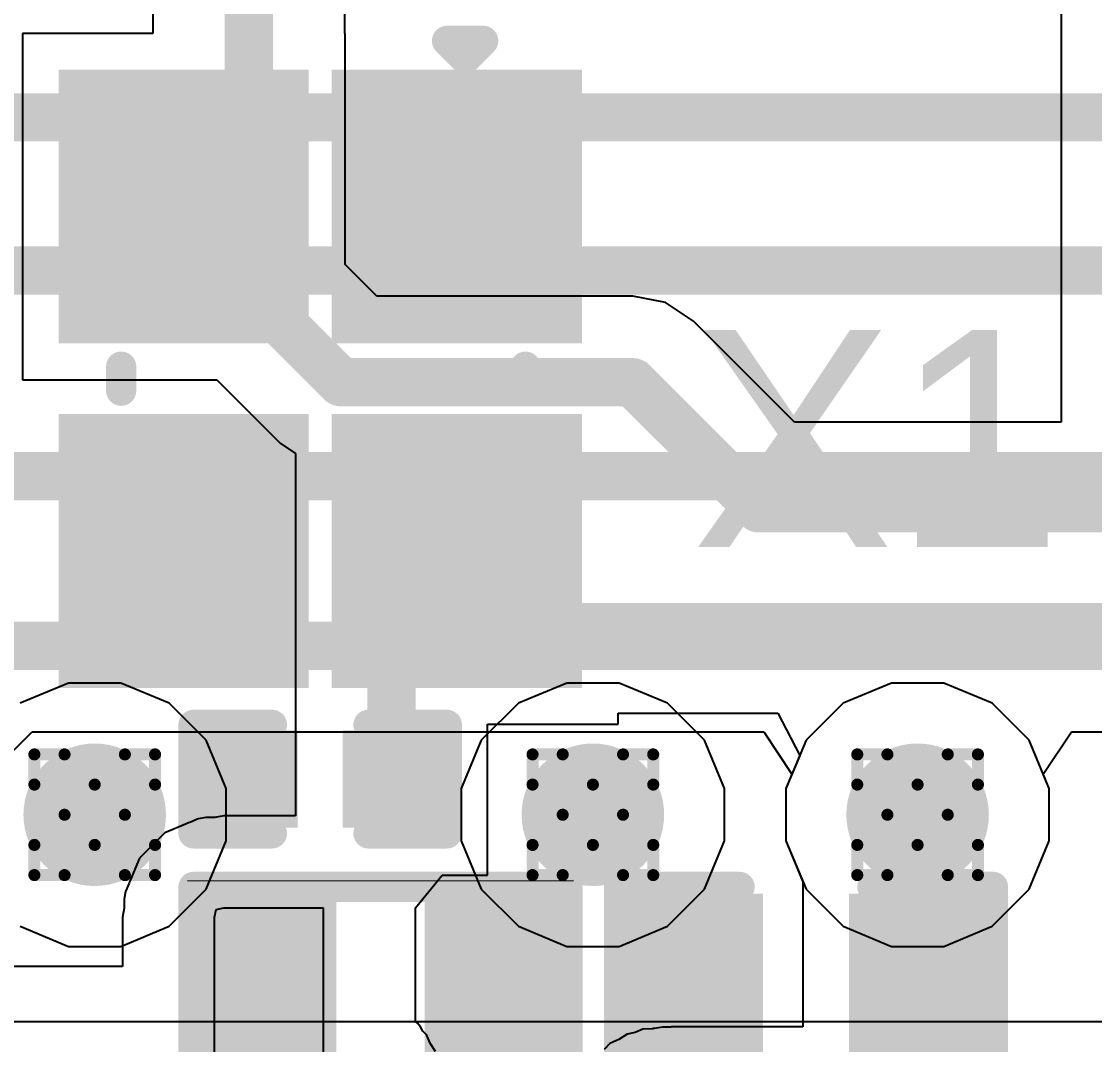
# Model space of a CAD drawing. Header units: inches. Extents: x -11 to 5379, y 0 to 5429.
# Drawn here: x 132.206 to 136.724, y 51.296 to 55.604 of the extents above; entities that cross this region are included whole.
import ezdxf

# ---------------------------------------------------------------- set-up
doc = ezdxf.new("R2010")
doc.units = ezdxf.units.IN
for name, color, linetype in [('Bottom Layer', 5, 'Continuous'), ('Drill Drawing', 1, 'Continuous'), ('GND', 16, 'Continuous'), ('PWR', 76, 'Continuous'), ('Top Layer', 1, 'Continuous'), ('Top Overlay', 2, 'Continuous'), ('Top Paste', 8, 'Continuous'), ('Top Solder', 216, 'Continuous'), ('Via Holes', 16, 'Continuous')]:
    doc.layers.add(name, color=color, linetype=linetype)
doc.styles.add('Arial', font='', dxfattribs={"height": 0.2})
doc.styles.get('Arial').set_extended_font_data('Arial')

# ---------------------------------------------------------------- blocks, each defined once
blk = doc.blocks.new('Q22FA12800090_145')
at = {"layer": 'Top Layer'}
for points in [[(-0.475, 0.425), (0.475, 0.425), (0.475, -0.425), (-0.475, -0.425)], [(0.975, 0.425), (1.925, 0.425), (1.925, -0.425), (0.975, -0.425)], [(-0.475, -0.725), (0.475, -0.725), (0.475, -1.575), (-0.475, -1.575)], [(0.975, -0.725), (1.925, -0.725), (1.925, -1.575), (0.975, -1.575)]]:
    blk.add_hatch(color=1, dxfattribs=at).paths.add_polyline_path(points)
at = {"layer": 'Top Paste'}
for points in [[(-0.475, 0.425), (0.475, 0.425), (0.475, -0.425), (-0.475, -0.425)], [(0.975, 0.425), (1.925, 0.425), (1.925, -0.425), (0.975, -0.425)], [(-0.475, -0.725), (0.475, -0.725), (0.475, -1.575), (-0.475, -1.575)], [(0.975, -0.725), (1.925, -0.725), (1.925, -1.575), (0.975, -1.575)]]:
    blk.add_hatch(color=8, dxfattribs=at).paths.add_polyline_path(points)
at = {"layer": 'Top Solder'}
for points in [[(-0.5766, 0.5266), (0.5766, 0.5266), (0.5766, -0.5266), (-0.5766, -0.5266)], [(0.8734, 0.5266), (2.0266, 0.5266), (2.0266, -0.5266), (0.8734, -0.5266)], [(-0.5766, -0.6234), (0.5766, -0.6234), (0.5766, -1.6766), (-0.5766, -1.6766)], [(0.8734, -0.6234), (2.0266, -0.6234), (2.0266, -1.6766), (0.8734, -1.6766)]]:
    blk.add_hatch(color=216, dxfattribs=at).paths.add_polyline_path(points)
at = {"layer": 'Top Overlay'}
for points in [[(0.7758, 0.2886, 0.127, 0.127, 0), (0.6742, 0.2886, 0.127, 0.127, 0)], [(-0.6212, 0.0346, 0.127, 0.127, 0), (-0.6974, 0.1108, 0.127, 0.127, 0)], [(-0.6974, -0.0416, 0.127, 0.127, 0), (-0.6974, 0.1108, 0.127, 0.127, 0)], [(-0.6974, -0.0416, 0.127, 0.127, 0), (-0.6212, 0.0346, 0.127, 0.127, 0)], [(0.7758, -1.4132, 0.127, 0.127, 0), (0.6742, -1.4132, 0.127, 0.127, 0)]]:
    blk.add_lwpolyline(points, format="xyseb", dxfattribs=at)
for points in [[(0.6424, 0.2886, 0.0635, 0.0635, 1), (0.7059, 0.2886, 0.0635, 0.0635, 1)], [(0.744, 0.2886, 0.0635, 0.0635, 1), (0.8075, 0.2886, 0.0635, 0.0635, 1)], [(-0.7292, 0.1108, 0.0635, 0.0635, 1), (-0.6657, 0.1108, 0.0635, 0.0635, 1)], [(-0.7292, 0.1108, 0.0635, 0.0635, 1), (-0.6657, 0.1108, 0.0635, 0.0635, 1)], [(-0.653, 0.0346, 0.0635, 0.0635, 1), (-0.5895, 0.0346, 0.0635, 0.0635, 1)], [(-0.653, 0.0346, 0.0635, 0.0635, 1), (-0.5895, 0.0346, 0.0635, 0.0635, 1)], [(-0.7292, -0.0416, 0.0635, 0.0635, 1), (-0.6657, -0.0416, 0.0635, 0.0635, 1)], [(-0.7292, -0.0416, 0.0635, 0.0635, 1), (-0.6657, -0.0416, 0.0635, 0.0635, 1)], [(0.6424, -1.4132, 0.0635, 0.0635, 1), (0.7059, -1.4132, 0.0635, 0.0635, 1)], [(0.744, -1.4132, 0.0635, 0.0635, 1), (0.8075, -1.4132, 0.0635, 0.0635, 1)]]:
    blk.add_lwpolyline(points, format="xyseb", close=True, dxfattribs=at)
blk = doc.blocks.new('R___0402_459')
at = {"layer": 'Top Layer'}
for points in [[(-0.6985, -0.3175), (-0.6985, 0.3175), (-0.2413, 0.3175), (-0.2413, -0.3175)], [(0.2413, -0.3175), (0.2413, 0.3175), (0.6985, 0.3175), (0.6985, -0.3175)]]:
    blk.add_hatch(color=1, dxfattribs=at).paths.add_polyline_path(points)
at = {"layer": 'Top Paste'}
for points in [[(-0.6985, -0.3175), (-0.6985, 0.3175), (-0.2413, 0.3175), (-0.2413, -0.3175)], [(0.2413, -0.3175), (0.2413, 0.3175), (0.6985, 0.3175), (0.6985, -0.3175)]]:
    blk.add_hatch(color=8, dxfattribs=at).paths.add_polyline_path(points)
at = {"layer": 'Top Solder'}
for points in [[(-0.7535, -0.3725), (-0.7535, 0.3725), (-0.1863, 0.3725), (-0.1863, -0.3725)], [(0.1863, -0.3725), (0.1863, 0.3725), (0.7535, 0.3725), (0.7535, -0.3725)]]:
    blk.add_hatch(color=216, dxfattribs=at).paths.add_polyline_path(points)
at = {"layer": 'Top Overlay'}
for points in [[(0.7874, 0.4064, 0.127, 0.127, 0), (-0.7874, 0.4064, 0.127, 0.127, 0)], [(-0.7874, 0.4064, 0.127, 0.127, 0), (-0.7874, -0.4064, 0.127, 0.127, 0)], [(0.7874, 0.4064, 0.127, 0.127, 0), (0.7874, -0.4064, 0.127, 0.127, 0)], [(0.7874, -0.4064, 0.127, 0.127, 0), (-0.7874, -0.4064, 0.127, 0.127, 0)], [(0.8128, -0.4318, 0.00323, 0.00323, 0), (-0.8128, -0.4318, 0.00323, 0.00323, 0)]]:
    blk.add_lwpolyline(points, format="xyseb", dxfattribs=at)
for points in [[(-0.8191, 0.4064, 0.0635, 0.0635, 1), (-0.7556, 0.4064, 0.0635, 0.0635, 1)], [(-0.8191, 0.4064, 0.0635, 0.0635, 1), (-0.7556, 0.4064, 0.0635, 0.0635, 1)], [(0.7556, 0.4064, 0.0635, 0.0635, 1), (0.8191, 0.4064, 0.0635, 0.0635, 1)], [(0.7556, 0.4064, 0.0635, 0.0635, 1), (0.8191, 0.4064, 0.0635, 0.0635, 1)], [(-0.8191, -0.4064, 0.0635, 0.0635, 1), (-0.7556, -0.4064, 0.0635, 0.0635, 1)], [(-0.8191, -0.4064, 0.0635, 0.0635, 1), (-0.7556, -0.4064, 0.0635, 0.0635, 1)], [(0.7556, -0.4064, 0.0635, 0.0635, 1), (0.8191, -0.4064, 0.0635, 0.0635, 1)], [(0.7556, -0.4064, 0.0635, 0.0635, 1), (0.8191, -0.4064, 0.0635, 0.0635, 1)], [(-0.8136, -0.4318, 0.00161, 0.00161, 1), (-0.812, -0.4318, 0.00161, 0.00161, 1)], [(0.812, -0.4318, 0.00161, 0.00161, 1), (0.8136, -0.4318, 0.00161, 0.00161, 1)]]:
    blk.add_lwpolyline(points, format="xyseb", close=True, dxfattribs=at)
blk = doc.blocks.new('C___0201_676')
at = {"layer": 'Top Layer'}
for points in [[(-0.45, 0.15), (-0.15, 0.15), (-0.15, -0.15), (-0.45, -0.15)], [(0.15, 0.15), (0.45, 0.15), (0.45, -0.15), (0.15, -0.15)]]:
    blk.add_hatch(color=1, dxfattribs=at).paths.add_polyline_path(points)
at = {"layer": 'Top Paste'}
for points in [[(-0.45, 0.15), (-0.15, 0.15), (-0.15, -0.15), (-0.45, -0.15)], [(0.15, 0.15), (0.45, 0.15), (0.45, -0.15), (0.15, -0.15)]]:
    blk.add_hatch(color=8, dxfattribs=at).paths.add_polyline_path(points)
at = {"layer": 'Top Solder'}
for points in [[(-0.505, 0.205), (-0.095, 0.205), (-0.095, -0.205), (-0.505, -0.205)], [(0.095, 0.205), (0.505, 0.205), (0.505, -0.205), (0.095, -0.205)]]:
    blk.add_hatch(color=216, dxfattribs=at).paths.add_polyline_path(points)
at = {"layer": 'Top Overlay'}
for points in [[(-0.5334, 0.2286, 0.127, 0.127, 0), (-0.2032, 0.2286, 0.127, 0.127, 0)], [(-0.5334, -0.2286, 0.127, 0.127, 0), (-0.5334, 0.2286, 0.127, 0.127, 0)], [(0.2032, 0.2286, 0.127, 0.127, 0), (0.5334, 0.2286, 0.127, 0.127, 0)], [(0.5334, -0.2286, 0.127, 0.127, 0), (0.5334, 0.2286, 0.127, 0.127, 0)], [(-0.5334, -0.2286, 0.127, 0.127, 0), (-0.2032, -0.2286, 0.127, 0.127, 0)], [(0.2032, -0.2286, 0.127, 0.127, 0), (0.5334, -0.2286, 0.127, 0.127, 0)]]:
    blk.add_lwpolyline(points, format="xyseb", dxfattribs=at)
for points in [[(-0.5651, 0.2286, 0.0635, 0.0635, 1), (-0.5016, 0.2286, 0.0635, 0.0635, 1)], [(-0.5651, 0.2286, 0.0635, 0.0635, 1), (-0.5016, 0.2286, 0.0635, 0.0635, 1)], [(-0.2349, 0.2286, 0.0635, 0.0635, 1), (-0.1714, 0.2286, 0.0635, 0.0635, 1)], [(0.1714, 0.2286, 0.0635, 0.0635, 1), (0.2349, 0.2286, 0.0635, 0.0635, 1)], [(0.5016, 0.2286, 0.0635, 0.0635, 1), (0.5651, 0.2286, 0.0635, 0.0635, 1)], [(0.5016, 0.2286, 0.0635, 0.0635, 1), (0.5651, 0.2286, 0.0635, 0.0635, 1)], [(-0.5651, -0.2286, 0.0635, 0.0635, 1), (-0.5016, -0.2286, 0.0635, 0.0635, 1)], [(-0.5651, -0.2286, 0.0635, 0.0635, 1), (-0.5016, -0.2286, 0.0635, 0.0635, 1)], [(-0.2349, -0.2286, 0.0635, 0.0635, 1), (-0.1714, -0.2286, 0.0635, 0.0635, 1)], [(0.1714, -0.2286, 0.0635, 0.0635, 1), (0.2349, -0.2286, 0.0635, 0.0635, 1)], [(0.5016, -0.2286, 0.0635, 0.0635, 1), (0.5651, -0.2286, 0.0635, 0.0635, 1)], [(0.5016, -0.2286, 0.0635, 0.0635, 1), (0.5651, -0.2286, 0.0635, 0.0635, 1)]]:
    blk.add_lwpolyline(points, format="xyseb", close=True, dxfattribs=at)
blk = doc.blocks.new('C___0402_692')
at = {"layer": 'Top Layer'}
for points in [[(-0.6985, -0.3175), (-0.6985, 0.3175), (-0.2413, 0.3175), (-0.2413, -0.3175)], [(0.2413, -0.3175), (0.2413, 0.3175), (0.6985, 0.3175), (0.6985, -0.3175)]]:
    blk.add_hatch(color=1, dxfattribs=at).paths.add_polyline_path(points)
at = {"layer": 'Top Paste'}
for points in [[(-0.6985, -0.3175), (-0.6985, 0.3175), (-0.2413, 0.3175), (-0.2413, -0.3175)], [(0.2413, -0.3175), (0.2413, 0.3175), (0.6985, 0.3175), (0.6985, -0.3175)]]:
    blk.add_hatch(color=8, dxfattribs=at).paths.add_polyline_path(points)
at = {"layer": 'Top Solder'}
for points in [[(-0.7585, -0.3775), (-0.7585, 0.3775), (-0.1813, 0.3775), (-0.1813, -0.3775)], [(0.1813, -0.3775), (0.1813, 0.3775), (0.7585, 0.3775), (0.7585, -0.3775)]]:
    blk.add_hatch(color=216, dxfattribs=at).paths.add_polyline_path(points)
at = {"layer": 'Top Overlay'}
for points in [[(-0.7874, -0.4064, 0.127, 0.127, 0), (-0.7874, 0.4064, 0.127, 0.127, 0)], [(-0.7874, 0.4064, 0.127, 0.127, 0), (-0.2794, 0.4064, 0.127, 0.127, 0)], [(0.2794, 0.4064, 0.127, 0.127, 0), (0.7874, 0.4064, 0.127, 0.127, 0)], [(0.7874, -0.4064, 0.127, 0.127, 0), (0.7874, 0.4064, 0.127, 0.127, 0)], [(-0.7874, -0.4064, 0.127, 0.127, 0), (-0.2794, -0.4064, 0.127, 0.127, 0)], [(0.2794, -0.4064, 0.127, 0.127, 0), (0.7874, -0.4064, 0.127, 0.127, 0)]]:
    blk.add_lwpolyline(points, format="xyseb", dxfattribs=at)
for points in [[(-0.8191, 0.4064, 0.0635, 0.0635, 1), (-0.7556, 0.4064, 0.0635, 0.0635, 1)], [(-0.8191, 0.4064, 0.0635, 0.0635, 1), (-0.7556, 0.4064, 0.0635, 0.0635, 1)], [(-0.3111, 0.4064, 0.0635, 0.0635, 1), (-0.2477, 0.4064, 0.0635, 0.0635, 1)], [(0.2477, 0.4064, 0.0635, 0.0635, 1), (0.3111, 0.4064, 0.0635, 0.0635, 1)], [(0.7556, 0.4064, 0.0635, 0.0635, 1), (0.8191, 0.4064, 0.0635, 0.0635, 1)], [(0.7556, 0.4064, 0.0635, 0.0635, 1), (0.8191, 0.4064, 0.0635, 0.0635, 1)], [(-0.8191, -0.4064, 0.0635, 0.0635, 1), (-0.7556, -0.4064, 0.0635, 0.0635, 1)], [(-0.8191, -0.4064, 0.0635, 0.0635, 1), (-0.7556, -0.4064, 0.0635, 0.0635, 1)], [(-0.3111, -0.4064, 0.0635, 0.0635, 1), (-0.2477, -0.4064, 0.0635, 0.0635, 1)], [(0.2477, -0.4064, 0.0635, 0.0635, 1), (0.3111, -0.4064, 0.0635, 0.0635, 1)], [(0.7556, -0.4064, 0.0635, 0.0635, 1), (0.8191, -0.4064, 0.0635, 0.0635, 1)], [(0.7556, -0.4064, 0.0635, 0.0635, 1), (0.8191, -0.4064, 0.0635, 0.0635, 1)]]:
    blk.add_lwpolyline(points, format="xyseb", close=True, dxfattribs=at)

msp = doc.modelspace()

# ---------------------------------------------------------------- hatches: boundary and pattern name
at = {"layer": 'Bottom Layer'}
h = msp.add_hatch(color=5, dxfattribs=at)
edge = h.paths.add_edge_path()
edge.add_arc((132.5148, 52.2638), 0.3, 0, 360)
h = msp.add_hatch(color=5, dxfattribs=at)
edge = h.paths.add_edge_path()
edge.add_arc((134.6119, 52.2638), 0.3, 0, 360)
h = msp.add_hatch(color=5, dxfattribs=at)
edge = h.paths.add_edge_path()
edge.add_arc((135.9788, 52.2638), 0.3, 0, 360)
at = {"layer": 'GND'}
h = msp.add_hatch(color=16, dxfattribs=at)
edge = h.paths.add_edge_path()
edge.add_arc((132.5148, 52.2638), 0.3, 0, 360)
h = msp.add_hatch(color=16, dxfattribs=at)
edge = h.paths.add_edge_path()
edge.add_arc((134.6119, 52.2638), 0.3, 0, 360)
h = msp.add_hatch(color=16, dxfattribs=at)
edge = h.paths.add_edge_path()
edge.add_arc((135.9788, 52.2638), 0.3, 0, 360)
at = {"layer": 'PWR'}
h = msp.add_hatch(color=76, dxfattribs=at)
edge = h.paths.add_edge_path()
edge.add_arc((132.5148, 52.2638), 0.3, 0, 360)
h = msp.add_hatch(color=76, dxfattribs=at)
edge = h.paths.add_edge_path()
edge.add_arc((134.6119, 52.2638), 0.3, 0, 360)
h = msp.add_hatch(color=76, dxfattribs=at)
edge = h.paths.add_edge_path()
edge.add_arc((135.9788, 52.2638), 0.3, 0, 360)
at = {"layer": 'Top Layer'}
h = msp.add_hatch(color=1, dxfattribs=at)
edge = h.paths.add_edge_path()
edge.add_arc((132.5148, 52.2638), 0.3, 0, 360)
h = msp.add_hatch(color=1, dxfattribs=at)
edge = h.paths.add_edge_path()
edge.add_arc((134.6119, 52.2638), 0.3, 0, 360)
h = msp.add_hatch(color=1, dxfattribs=at)
edge = h.paths.add_edge_path()
edge.add_arc((135.9788, 52.2638), 0.3, 0, 360)
at = {"layer": 'Via Holes'}
h = msp.add_hatch(color=7, dxfattribs=at)
edge = h.paths.add_edge_path()
edge.add_arc((132.5148, 52.2638), 0.15, 0, 360)
h = msp.add_hatch(color=7, dxfattribs=at)
edge = h.paths.add_edge_path()
edge.add_arc((134.6119, 52.2638), 0.15, 0, 360)
h = msp.add_hatch(color=7, dxfattribs=at)
edge = h.paths.add_edge_path()
edge.add_arc((135.9788, 52.2638), 0.15, 0, 360)

# ---------------------------------------------------------------- linework, layer by layer
at = {"layer": 'Bottom Layer'}
for p, q in [((131.7334, 52.0951), (132.251, 52.6126)), ((132.251, 52.6126), (135.3312, 52.6126)), ((135.3312, 52.6126), (135.45, 52.4348)), ((136.5076, 52.4348), (136.6264, 52.6126)), ((136.6264, 52.6126), (138.8789, 52.6126)), ((135.45, 52.4348), (135.4248, 52.374)), ((136.5328, 52.374), (136.5076, 52.4348)), ((135.4248, 52.374), (135.4248, 52.1536)), ((136.5328, 52.1536), (136.5328, 52.374)), ((135.4248, 52.1536), (135.5092, 51.95)), ((136.4485, 51.95), (136.5328, 52.1536)), ((135.5092, 51.95), (135.665, 51.7942)), ((136.2926, 51.7942), (136.4485, 51.95)), ((135.665, 51.7942), (135.8686, 51.7098)), ((136.089, 51.7098), (136.2926, 51.7942)), ((135.8686, 51.7098), (136.089, 51.7098))]:
    msp.add_line(p, q, dxfattribs=at)
for points in [[(131.1794, 55.1998, 0.2032, 0.2032, 0), (140.1381, 55.1998, 0.2032, 0.2032, 0)], [(131.6499, 54.5553, 0.2032, 0.2032, 0), (140.5564, 54.5553, 0.2032, 0.2032, 0)], [(131.6748, 53.6892, 0.2032, 0.2032, 0), (140.9921, 53.6892, 0.2032, 0.2032, 0)], [(132.1008, 52.9752, 0.2032, 0.2032, 0), (140.2735, 52.9752, 0.2032, 0.2032, 0)]]:
    msp.add_lwpolyline(points, format="xyseb", dxfattribs=at)
at = {"layer": 'Drill Drawing'}
for points in [[(132.2608, 52.3908, 0.0508, 0.0508, 0), (132.2608, 52.5178, 0.0508, 0.0508, 0)], [(132.2608, 52.5178, 0.0508, 0.0508, 0), (132.3878, 52.5178, 0.0508, 0.0508, 0)], [(132.3878, 52.5178, 0.0508, 0.0508, 0), (132.5148, 52.3908, 0.0508, 0.0508, 0)], [(132.5148, 52.3908, 0.0508, 0.0508, 0), (132.6418, 52.5178, 0.0508, 0.0508, 0)], [(132.6418, 52.5178, 0.0508, 0.0508, 0), (132.7688, 52.5178, 0.0508, 0.0508, 0)], [(132.7688, 52.3908, 0.0508, 0.0508, 0), (132.7688, 52.5178, 0.0508, 0.0508, 0)], [(134.3579, 52.3908, 0.0508, 0.0508, 0), (134.3579, 52.5178, 0.0508, 0.0508, 0)], [(134.3579, 52.5178, 0.0508, 0.0508, 0), (134.4849, 52.5178, 0.0508, 0.0508, 0)], [(134.4849, 52.5178, 0.0508, 0.0508, 0), (134.6119, 52.3908, 0.0508, 0.0508, 0)], [(134.6119, 52.3908, 0.0508, 0.0508, 0), (134.7389, 52.5178, 0.0508, 0.0508, 0)], [(134.7389, 52.5178, 0.0508, 0.0508, 0), (134.8659, 52.5178, 0.0508, 0.0508, 0)], [(134.8659, 52.3908, 0.0508, 0.0508, 0), (134.8659, 52.5178, 0.0508, 0.0508, 0)], [(135.7248, 52.3908, 0.0508, 0.0508, 0), (135.7248, 52.5178, 0.0508, 0.0508, 0)], [(135.7248, 52.5178, 0.0508, 0.0508, 0), (135.8518, 52.5178, 0.0508, 0.0508, 0)], [(135.8518, 52.5178, 0.0508, 0.0508, 0), (135.9788, 52.3908, 0.0508, 0.0508, 0)], [(135.9788, 52.3908, 0.0508, 0.0508, 0), (136.1058, 52.5178, 0.0508, 0.0508, 0)], [(136.1058, 52.5178, 0.0508, 0.0508, 0), (136.2328, 52.5178, 0.0508, 0.0508, 0)], [(136.2328, 52.3908, 0.0508, 0.0508, 0), (136.2328, 52.5178, 0.0508, 0.0508, 0)], [(132.2608, 52.3908, 0.0508, 0.0508, 0), (132.3878, 52.2638, 0.0508, 0.0508, 0)], [(132.6418, 52.2638, 0.0508, 0.0508, 0), (132.7688, 52.3908, 0.0508, 0.0508, 0)], [(134.3579, 52.3908, 0.0508, 0.0508, 0), (134.4849, 52.2638, 0.0508, 0.0508, 0)], [(134.7389, 52.2638, 0.0508, 0.0508, 0), (134.8659, 52.3908, 0.0508, 0.0508, 0)], [(135.7248, 52.3908, 0.0508, 0.0508, 0), (135.8518, 52.2638, 0.0508, 0.0508, 0)], [(136.1058, 52.2638, 0.0508, 0.0508, 0), (136.2328, 52.3908, 0.0508, 0.0508, 0)], [(132.2608, 52.1368, 0.0508, 0.0508, 0), (132.3878, 52.2638, 0.0508, 0.0508, 0)], [(132.6418, 52.2638, 0.0508, 0.0508, 0), (132.7688, 52.1368, 0.0508, 0.0508, 0)], [(134.3579, 52.1368, 0.0508, 0.0508, 0), (134.4849, 52.2638, 0.0508, 0.0508, 0)], [(134.7389, 52.2638, 0.0508, 0.0508, 0), (134.8659, 52.1368, 0.0508, 0.0508, 0)], [(135.7248, 52.1368, 0.0508, 0.0508, 0), (135.8518, 52.2638, 0.0508, 0.0508, 0)], [(136.1058, 52.2638, 0.0508, 0.0508, 0), (136.2328, 52.1368, 0.0508, 0.0508, 0)], [(132.2608, 52.0098, 0.0508, 0.0508, 0), (132.2608, 52.1368, 0.0508, 0.0508, 0)], [(132.3878, 52.0098, 0.0508, 0.0508, 0), (132.5148, 52.1368, 0.0508, 0.0508, 0)], [(132.5148, 52.1368, 0.0508, 0.0508, 0), (132.6418, 52.0098, 0.0508, 0.0508, 0)], [(132.7688, 52.0098, 0.0508, 0.0508, 0), (132.7688, 52.1368, 0.0508, 0.0508, 0)], [(134.3579, 52.0098, 0.0508, 0.0508, 0), (134.3579, 52.1368, 0.0508, 0.0508, 0)], [(134.4849, 52.0098, 0.0508, 0.0508, 0), (134.6119, 52.1368, 0.0508, 0.0508, 0)], [(134.6119, 52.1368, 0.0508, 0.0508, 0), (134.7389, 52.0098, 0.0508, 0.0508, 0)], [(134.8659, 52.0098, 0.0508, 0.0508, 0), (134.8659, 52.1368, 0.0508, 0.0508, 0)], [(135.7248, 52.0098, 0.0508, 0.0508, 0), (135.7248, 52.1368, 0.0508, 0.0508, 0)], [(135.8518, 52.0098, 0.0508, 0.0508, 0), (135.9788, 52.1368, 0.0508, 0.0508, 0)], [(135.9788, 52.1368, 0.0508, 0.0508, 0), (136.1058, 52.0098, 0.0508, 0.0508, 0)], [(136.2328, 52.0098, 0.0508, 0.0508, 0), (136.2328, 52.1368, 0.0508, 0.0508, 0)], [(132.2608, 52.0098, 0.0508, 0.0508, 0), (132.3878, 52.0098, 0.0508, 0.0508, 0)], [(132.6418, 52.0098, 0.0508, 0.0508, 0), (132.7688, 52.0098, 0.0508, 0.0508, 0)], [(134.3579, 52.0098, 0.0508, 0.0508, 0), (134.4849, 52.0098, 0.0508, 0.0508, 0)], [(134.7389, 52.0098, 0.0508, 0.0508, 0), (134.8659, 52.0098, 0.0508, 0.0508, 0)], [(135.7248, 52.0098, 0.0508, 0.0508, 0), (135.8518, 52.0098, 0.0508, 0.0508, 0)], [(136.1058, 52.0098, 0.0508, 0.0508, 0), (136.2328, 52.0098, 0.0508, 0.0508, 0)]]:
    msp.add_lwpolyline(points, format="xyseb", dxfattribs=at)
for points in [[(132.2481, 52.5178, 0.0254, 0.0254, 1), (132.2735, 52.5178, 0.0254, 0.0254, 1)], [(132.2481, 52.5178, 0.0254, 0.0254, 1), (132.2735, 52.5178, 0.0254, 0.0254, 1)], [(132.3751, 52.5178, 0.0254, 0.0254, 1), (132.4005, 52.5178, 0.0254, 0.0254, 1)], [(132.3751, 52.5178, 0.0254, 0.0254, 1), (132.4005, 52.5178, 0.0254, 0.0254, 1)], [(132.6291, 52.5178, 0.0254, 0.0254, 1), (132.6545, 52.5178, 0.0254, 0.0254, 1)], [(132.6291, 52.5178, 0.0254, 0.0254, 1), (132.6545, 52.5178, 0.0254, 0.0254, 1)], [(132.7561, 52.5178, 0.0254, 0.0254, 1), (132.7815, 52.5178, 0.0254, 0.0254, 1)], [(132.7561, 52.5178, 0.0254, 0.0254, 1), (132.7815, 52.5178, 0.0254, 0.0254, 1)], [(134.3452, 52.5178, 0.0254, 0.0254, 1), (134.3706, 52.5178, 0.0254, 0.0254, 1)], [(134.3452, 52.5178, 0.0254, 0.0254, 1), (134.3706, 52.5178, 0.0254, 0.0254, 1)], [(134.4722, 52.5178, 0.0254, 0.0254, 1), (134.4976, 52.5178, 0.0254, 0.0254, 1)], [(134.4722, 52.5178, 0.0254, 0.0254, 1), (134.4976, 52.5178, 0.0254, 0.0254, 1)], [(134.7262, 52.5178, 0.0254, 0.0254, 1), (134.7516, 52.5178, 0.0254, 0.0254, 1)], [(134.7262, 52.5178, 0.0254, 0.0254, 1), (134.7516, 52.5178, 0.0254, 0.0254, 1)], [(134.8532, 52.5178, 0.0254, 0.0254, 1), (134.8786, 52.5178, 0.0254, 0.0254, 1)], [(134.8532, 52.5178, 0.0254, 0.0254, 1), (134.8786, 52.5178, 0.0254, 0.0254, 1)], [(135.7121, 52.5178, 0.0254, 0.0254, 1), (135.7375, 52.5178, 0.0254, 0.0254, 1)], [(135.7121, 52.5178, 0.0254, 0.0254, 1), (135.7375, 52.5178, 0.0254, 0.0254, 1)], [(135.8391, 52.5178, 0.0254, 0.0254, 1), (135.8645, 52.5178, 0.0254, 0.0254, 1)], [(135.8391, 52.5178, 0.0254, 0.0254, 1), (135.8645, 52.5178, 0.0254, 0.0254, 1)], [(136.0931, 52.5178, 0.0254, 0.0254, 1), (136.1185, 52.5178, 0.0254, 0.0254, 1)], [(136.0931, 52.5178, 0.0254, 0.0254, 1), (136.1185, 52.5178, 0.0254, 0.0254, 1)], [(136.2201, 52.5178, 0.0254, 0.0254, 1), (136.2455, 52.5178, 0.0254, 0.0254, 1)], [(136.2201, 52.5178, 0.0254, 0.0254, 1), (136.2455, 52.5178, 0.0254, 0.0254, 1)], [(132.2481, 52.3908, 0.0254, 0.0254, 1), (132.2735, 52.3908, 0.0254, 0.0254, 1)], [(132.2481, 52.3908, 0.0254, 0.0254, 1), (132.2735, 52.3908, 0.0254, 0.0254, 1)], [(132.5021, 52.3908, 0.0254, 0.0254, 1), (132.5275, 52.3908, 0.0254, 0.0254, 1)], [(132.5021, 52.3908, 0.0254, 0.0254, 1), (132.5275, 52.3908, 0.0254, 0.0254, 1)], [(132.7561, 52.3908, 0.0254, 0.0254, 1), (132.7815, 52.3908, 0.0254, 0.0254, 1)], [(132.7561, 52.3908, 0.0254, 0.0254, 1), (132.7815, 52.3908, 0.0254, 0.0254, 1)], [(134.3452, 52.3908, 0.0254, 0.0254, 1), (134.3706, 52.3908, 0.0254, 0.0254, 1)], [(134.3452, 52.3908, 0.0254, 0.0254, 1), (134.3706, 52.3908, 0.0254, 0.0254, 1)], [(134.5992, 52.3908, 0.0254, 0.0254, 1), (134.6246, 52.3908, 0.0254, 0.0254, 1)], [(134.5992, 52.3908, 0.0254, 0.0254, 1), (134.6246, 52.3908, 0.0254, 0.0254, 1)], [(134.8532, 52.3908, 0.0254, 0.0254, 1), (134.8786, 52.3908, 0.0254, 0.0254, 1)], [(134.8532, 52.3908, 0.0254, 0.0254, 1), (134.8786, 52.3908, 0.0254, 0.0254, 1)], [(135.7121, 52.3908, 0.0254, 0.0254, 1), (135.7375, 52.3908, 0.0254, 0.0254, 1)], [(135.7121, 52.3908, 0.0254, 0.0254, 1), (135.7375, 52.3908, 0.0254, 0.0254, 1)], [(135.9661, 52.3908, 0.0254, 0.0254, 1), (135.9915, 52.3908, 0.0254, 0.0254, 1)], [(135.9661, 52.3908, 0.0254, 0.0254, 1), (135.9915, 52.3908, 0.0254, 0.0254, 1)], [(136.2201, 52.3908, 0.0254, 0.0254, 1), (136.2455, 52.3908, 0.0254, 0.0254, 1)], [(136.2201, 52.3908, 0.0254, 0.0254, 1), (136.2455, 52.3908, 0.0254, 0.0254, 1)], [(132.3751, 52.2638, 0.0254, 0.0254, 1), (132.4005, 52.2638, 0.0254, 0.0254, 1)], [(132.3751, 52.2638, 0.0254, 0.0254, 1), (132.4005, 52.2638, 0.0254, 0.0254, 1)], [(132.6291, 52.2638, 0.0254, 0.0254, 1), (132.6545, 52.2638, 0.0254, 0.0254, 1)], [(132.6291, 52.2638, 0.0254, 0.0254, 1), (132.6545, 52.2638, 0.0254, 0.0254, 1)], [(134.4722, 52.2638, 0.0254, 0.0254, 1), (134.4976, 52.2638, 0.0254, 0.0254, 1)], [(134.4722, 52.2638, 0.0254, 0.0254, 1), (134.4976, 52.2638, 0.0254, 0.0254, 1)], [(134.7262, 52.2638, 0.0254, 0.0254, 1), (134.7516, 52.2638, 0.0254, 0.0254, 1)], [(134.7262, 52.2638, 0.0254, 0.0254, 1), (134.7516, 52.2638, 0.0254, 0.0254, 1)], [(135.8391, 52.2638, 0.0254, 0.0254, 1), (135.8645, 52.2638, 0.0254, 0.0254, 1)], [(135.8391, 52.2638, 0.0254, 0.0254, 1), (135.8645, 52.2638, 0.0254, 0.0254, 1)], [(136.0931, 52.2638, 0.0254, 0.0254, 1), (136.1185, 52.2638, 0.0254, 0.0254, 1)], [(136.0931, 52.2638, 0.0254, 0.0254, 1), (136.1185, 52.2638, 0.0254, 0.0254, 1)], [(132.2481, 52.1368, 0.0254, 0.0254, 1), (132.2735, 52.1368, 0.0254, 0.0254, 1)], [(132.2481, 52.1368, 0.0254, 0.0254, 1), (132.2735, 52.1368, 0.0254, 0.0254, 1)], [(132.5021, 52.1368, 0.0254, 0.0254, 1), (132.5275, 52.1368, 0.0254, 0.0254, 1)], [(132.5021, 52.1368, 0.0254, 0.0254, 1), (132.5275, 52.1368, 0.0254, 0.0254, 1)], [(132.7561, 52.1368, 0.0254, 0.0254, 1), (132.7815, 52.1368, 0.0254, 0.0254, 1)], [(132.7561, 52.1368, 0.0254, 0.0254, 1), (132.7815, 52.1368, 0.0254, 0.0254, 1)], [(134.3452, 52.1368, 0.0254, 0.0254, 1), (134.3706, 52.1368, 0.0254, 0.0254, 1)], [(134.3452, 52.1368, 0.0254, 0.0254, 1), (134.3706, 52.1368, 0.0254, 0.0254, 1)], [(134.5992, 52.1368, 0.0254, 0.0254, 1), (134.6246, 52.1368, 0.0254, 0.0254, 1)], [(134.5992, 52.1368, 0.0254, 0.0254, 1), (134.6246, 52.1368, 0.0254, 0.0254, 1)], [(134.8532, 52.1368, 0.0254, 0.0254, 1), (134.8786, 52.1368, 0.0254, 0.0254, 1)], [(134.8532, 52.1368, 0.0254, 0.0254, 1), (134.8786, 52.1368, 0.0254, 0.0254, 1)], [(135.7121, 52.1368, 0.0254, 0.0254, 1), (135.7375, 52.1368, 0.0254, 0.0254, 1)], [(135.7121, 52.1368, 0.0254, 0.0254, 1), (135.7375, 52.1368, 0.0254, 0.0254, 1)], [(135.9661, 52.1368, 0.0254, 0.0254, 1), (135.9915, 52.1368, 0.0254, 0.0254, 1)], [(135.9661, 52.1368, 0.0254, 0.0254, 1), (135.9915, 52.1368, 0.0254, 0.0254, 1)], [(136.2201, 52.1368, 0.0254, 0.0254, 1), (136.2455, 52.1368, 0.0254, 0.0254, 1)], [(136.2201, 52.1368, 0.0254, 0.0254, 1), (136.2455, 52.1368, 0.0254, 0.0254, 1)], [(132.2481, 52.0098, 0.0254, 0.0254, 1), (132.2735, 52.0098, 0.0254, 0.0254, 1)], [(132.2481, 52.0098, 0.0254, 0.0254, 1), (132.2735, 52.0098, 0.0254, 0.0254, 1)], [(132.3751, 52.0098, 0.0254, 0.0254, 1), (132.4005, 52.0098, 0.0254, 0.0254, 1)], [(132.3751, 52.0098, 0.0254, 0.0254, 1), (132.4005, 52.0098, 0.0254, 0.0254, 1)], [(132.6291, 52.0098, 0.0254, 0.0254, 1), (132.6545, 52.0098, 0.0254, 0.0254, 1)], [(132.6291, 52.0098, 0.0254, 0.0254, 1), (132.6545, 52.0098, 0.0254, 0.0254, 1)], [(132.7561, 52.0098, 0.0254, 0.0254, 1), (132.7815, 52.0098, 0.0254, 0.0254, 1)], [(132.7561, 52.0098, 0.0254, 0.0254, 1), (132.7815, 52.0098, 0.0254, 0.0254, 1)], [(134.3452, 52.0098, 0.0254, 0.0254, 1), (134.3706, 52.0098, 0.0254, 0.0254, 1)], [(134.3452, 52.0098, 0.0254, 0.0254, 1), (134.3706, 52.0098, 0.0254, 0.0254, 1)], [(134.4722, 52.0098, 0.0254, 0.0254, 1), (134.4976, 52.0098, 0.0254, 0.0254, 1)], [(134.4722, 52.0098, 0.0254, 0.0254, 1), (134.4976, 52.0098, 0.0254, 0.0254, 1)], [(134.7262, 52.0098, 0.0254, 0.0254, 1), (134.7516, 52.0098, 0.0254, 0.0254, 1)], [(134.7262, 52.0098, 0.0254, 0.0254, 1), (134.7516, 52.0098, 0.0254, 0.0254, 1)], [(134.8532, 52.0098, 0.0254, 0.0254, 1), (134.8786, 52.0098, 0.0254, 0.0254, 1)], [(134.8532, 52.0098, 0.0254, 0.0254, 1), (134.8786, 52.0098, 0.0254, 0.0254, 1)], [(135.7121, 52.0098, 0.0254, 0.0254, 1), (135.7375, 52.0098, 0.0254, 0.0254, 1)], [(135.7121, 52.0098, 0.0254, 0.0254, 1), (135.7375, 52.0098, 0.0254, 0.0254, 1)], [(135.8391, 52.0098, 0.0254, 0.0254, 1), (135.8645, 52.0098, 0.0254, 0.0254, 1)], [(135.8391, 52.0098, 0.0254, 0.0254, 1), (135.8645, 52.0098, 0.0254, 0.0254, 1)], [(136.0931, 52.0098, 0.0254, 0.0254, 1), (136.1185, 52.0098, 0.0254, 0.0254, 1)], [(136.0931, 52.0098, 0.0254, 0.0254, 1), (136.1185, 52.0098, 0.0254, 0.0254, 1)], [(136.2201, 52.0098, 0.0254, 0.0254, 1), (136.2455, 52.0098, 0.0254, 0.0254, 1)], [(136.2201, 52.0098, 0.0254, 0.0254, 1), (136.2455, 52.0098, 0.0254, 0.0254, 1)]]:
    msp.add_lwpolyline(points, format="xyseb", close=True, dxfattribs=at)
at = {"layer": 'GND'}
for p, q in [((135.8686, 52.8178), (135.665, 52.7335)), ((136.089, 52.8178), (135.8686, 52.8178)), ((136.2926, 52.7335), (136.089, 52.8178)), ((135.665, 52.7335), (135.5092, 52.5776)), ((136.4485, 52.5776), (136.2926, 52.7335)), ((135.5092, 52.5776), (135.4248, 52.374)), ((136.5328, 52.374), (136.4485, 52.5776)), ((135.4248, 52.374), (135.4248, 52.1536)), ((136.5328, 52.1536), (136.5328, 52.374)), ((135.4248, 52.1536), (135.5092, 51.95)), ((136.4485, 51.95), (136.5328, 52.1536)), ((135.5092, 51.95), (135.665, 51.7942)), ((136.2926, 51.7942), (136.4485, 51.95)), ((135.665, 51.7942), (135.8686, 51.7098)), ((136.089, 51.7098), (136.2926, 51.7942)), ((135.8686, 51.7098), (136.089, 51.7098)), ((139.2174, 51.3917), (131.9784, 51.3917))]:
    msp.add_line(p, q, dxfattribs=at)
at = {"layer": 'PWR'}
for p, q in [((132.4046, 52.8178), (132.201, 52.7335)), ((132.625, 52.8178), (132.4046, 52.8178)), ((132.8286, 52.7335), (132.625, 52.8178)), ((134.5017, 52.8178), (134.2981, 52.7335)), ((134.7221, 52.8178), (134.5017, 52.8178)), ((134.9257, 52.7335), (134.7221, 52.8178)), ((132.9845, 52.5776), (132.8286, 52.7335)), ((134.2981, 52.7335), (134.1423, 52.5776)), ((135.0816, 52.5776), (134.9257, 52.7335)), ((133.0688, 52.374), (132.9845, 52.5776)), ((134.1423, 52.5776), (134.0579, 52.374)), ((135.1659, 52.374), (135.0816, 52.5776)), ((133.0688, 52.1536), (133.0688, 52.374)), ((134.0579, 52.374), (134.0579, 52.1536)), ((135.1659, 52.1536), (135.1659, 52.374)), ((132.9845, 51.95), (133.0688, 52.1536)), ((134.0579, 52.1536), (134.1423, 51.95)), ((135.0816, 51.95), (135.1659, 52.1536)), ((132.8286, 51.7942), (132.9845, 51.95)), ((134.1423, 51.95), (134.2981, 51.7942)), ((134.9257, 51.7942), (135.0816, 51.95)), ((132.201, 51.7942), (132.4046, 51.7098)), ((132.625, 51.7098), (132.8286, 51.7942)), ((134.2981, 51.7942), (134.5017, 51.7098)), ((134.7221, 51.7098), (134.9257, 51.7942)), ((132.4046, 51.7098), (132.625, 51.7098)), ((134.5017, 51.7098), (134.7221, 51.7098))]:
    msp.add_line(p, q, dxfattribs=at)
at = {"layer": 'Top Layer'}
for p, q in [((132.76, 56.3178), (132.76, 55.5535)), ((133.568, 55.5535), (133.568, 56.3178)), ((136.5838, 55.8552), (136.5838, 55.1598)), ((132.76, 55.5535), (132.2104, 55.5535)), ((132.2104, 55.5535), (132.2104, 54.0955)), ((133.5684, 55.5535), (133.568, 55.5535)), ((133.5684, 54.5809), (133.5684, 55.5535)), ((136.5838, 55.1598), (136.5838, 53.9164)), ((133.7019, 54.4474), (133.5684, 54.5809)), ((134.7794, 54.4474), (133.7019, 54.4474)), ((134.9182, 54.4198), (134.7794, 54.4474)), ((134.7794, 54.4474), (134.7794, 54.4474)), ((135.0358, 54.3412), (134.9182, 54.4198)), ((135.4606, 53.9164), (135.0358, 54.3412)), ((132.2104, 54.0955), (133.0283, 54.0955)), ((133.0283, 54.0955), (133.2954, 53.8284)), ((136.5838, 53.9164), (135.4606, 53.9164)), ((133.2954, 53.8284), (133.2954, 53.8284)), ((133.2954, 53.8284), (133.3604, 53.785)), ((133.3604, 53.785), (133.3604, 52.8178)), ((133.3604, 52.8178), (133.36, 52.8178)), ((133.36, 52.8178), (133.36, 52.2598)), ((134.7184, 52.6455), (134.7184, 52.6912)), ((134.7184, 52.6912), (135.3905, 52.6912)), ((135.3905, 52.6912), (135.4826, 52.5134)), ((134.168, 52.0098), (134.168, 52.6455)), ((134.168, 52.6455), (134.7184, 52.6455)), ((135.4826, 52.5134), (135.4248, 52.374)), ((135.4248, 52.374), (135.4248, 52.1536)), ((132.9044, 52.227), (132.81, 52.188)), ((132.9091, 52.2302), (132.9044, 52.227)), ((132.9147, 52.2313), (132.9091, 52.2302)), ((132.9501, 52.246), (132.9147, 52.2313)), ((132.982, 52.2523), (132.9501, 52.246)), ((133.0203, 52.2523), (132.982, 52.2523)), ((133.0578, 52.2598), (133.0203, 52.2523)), ((133.36, 52.2598), (133.0578, 52.2598)), ((132.81, 52.188), (132.7029, 52.0808)), ((132.81, 52.188), (132.81, 52.188)), ((135.4248, 52.1536), (135.4962, 51.9812)), ((132.7029, 52.0808), (132.6638, 51.9865)), ((132.7029, 52.0808), (132.7029, 52.0808)), ((133.865, 51.8724), (133.9778, 52.0098)), ((133.9778, 52.0098), (134.168, 52.0098)), ((132.6595, 51.9761), (132.6449, 51.9407)), ((132.6606, 51.9817), (132.6595, 51.9761)), ((132.6638, 51.9865), (132.6606, 51.9817)), ((135.4962, 51.9812), (135.4962, 51.3708)), ((132.6449, 51.9407), (132.6385, 51.9088)), ((132.6385, 51.9088), (132.6385, 51.8706)), ((132.6385, 51.8706), (132.6311, 51.8331)), ((133.0195, 51.8331), (133.0259, 51.865)), ((133.0259, 51.865), (133.0578, 51.8713)), ((133.0578, 51.8713), (133.4767, 51.8713)), ((133.4767, 51.8713), (133.4767, 51.2363)), ((133.8652, 51.8713), (133.865, 51.8724)), ((133.8652, 51.3932), (133.8652, 51.8713)), ((132.6311, 51.8331), (132.6311, 51.6248)), ((133.0195, 51.2363), (133.0195, 51.8331)), ((132.6311, 51.6248), (132.0391, 51.6248)), ((133.8741, 51.386), (133.8652, 51.3932)), ((133.8863, 51.3712), (133.8741, 51.386)), ((133.8961, 51.3533), (133.8863, 51.3712)), ((134.8619, 51.3619), (134.8222, 51.3612)), ((134.8636, 51.3626), (134.8619, 51.3619)), ((134.867, 51.3633), (134.8636, 51.3626)), ((134.8709, 51.3633), (134.867, 51.3633)), ((134.905, 51.3701), (134.8709, 51.3633)), ((134.9394, 51.3701), (134.905, 51.3701)), ((134.9428, 51.3708), (134.9394, 51.3701)), ((135.4962, 51.3708), (134.9428, 51.3708)), ((133.9105, 51.3388), (133.8961, 51.3533)), ((133.9135, 51.3342), (133.9105, 51.3388)), ((133.9282, 51.2988), (133.9135, 51.3342)), ((134.7216, 51.3173), (134.6833, 51.3006)), ((134.7563, 51.3405), (134.7216, 51.3173)), ((134.7904, 51.3473), (134.7563, 51.3405)), ((134.8222, 51.3612), (134.7904, 51.3473)), ((133.9495, 51.2669), (133.9282, 51.2988)), ((134.6833, 51.3006), (134.6592, 51.2756))]:
    msp.add_line(p, q, dxfattribs=at)
for points in [[(133.164, 55.0991, 0.2032, 0.2032, 0), (133.164, 55.9138, 0.2032, 0.2032, 0)], [(132.8894, 54.8245, 0.2032, 0.2032, 0), (133.164, 55.0991, 0.2032, 0.2032, 0)], [(132.8894, 54.8245, 0.2032, 0.2032, 0), (133.2128, 54.5011, 0.2032, 0.2032, 0)], [(133.2128, 54.4237, 0.2032, 0.2032, 0), (133.2128, 54.5011, 0.2032, 0.2032, 0)], [(133.2128, 54.4237, 0.2032, 0.2032, 0), (133.5517, 54.0848, 0.2032, 0.2032, 0)], [(133.5517, 54.0848, 0.2032, 0.2032, 0), (134.7794, 54.0848, 0.2032, 0.2032, 0)], [(134.7794, 54.0848, 0.2032, 0.2032, 0), (135.3104, 53.5538, 0.2032, 0.2032, 0)], [(135.3104, 53.5538, 0.2032, 0.2032, 0), (137.6178, 53.5538, 0.2032, 0.2032, 0)], [(133.764, 53.0991, 0.2032, 0.2032, 0), (134.0394, 53.3745, 0.2032, 0.2032, 0)], [(134.0394, 53.3745, 0.2032, 0.2032, 0), (134.3601, 53.0538, 0.2032, 0.2032, 0)], [(133.764, 52.4138, 0.2032, 0.2032, 0), (133.764, 53.0991, 0.2032, 0.2032, 0)], [(134.3601, 53.0538, 0.2032, 0.2032, 0), (137.6178, 53.0538, 0.2032, 0.2032, 0)], [(135.9788, 51.4649, 0.2032, 0.2032, 0), (135.9788, 52.2638, 0.2032, 0.2032, 0)], [(135.9788, 51.4649, 0.2032, 0.2032, 0), (136.5009, 50.9428, 0.2032, 0.2032, 0)]]:
    msp.add_lwpolyline(points, format="xyseb", dxfattribs=at)
for points in [[(133.1132, 55.0991, 0.1016, 0.1016, 1), (133.2148, 55.0991, 0.1016, 0.1016, 1)], [(133.1132, 55.0991, 0.1016, 0.1016, 1), (133.2148, 55.0991, 0.1016, 0.1016, 1)], [(132.8386, 54.8245, 0.1016, 0.1016, 1), (132.9402, 54.8245, 0.1016, 0.1016, 1)], [(132.8386, 54.8245, 0.1016, 0.1016, 1), (132.9402, 54.8245, 0.1016, 0.1016, 1)], [(133.162, 54.5011, 0.1016, 0.1016, 1), (133.2636, 54.5011, 0.1016, 0.1016, 1)], [(133.162, 54.5011, 0.1016, 0.1016, 1), (133.2636, 54.5011, 0.1016, 0.1016, 1)], [(133.162, 54.4237, 0.1016, 0.1016, 1), (133.2636, 54.4237, 0.1016, 0.1016, 1)], [(133.162, 54.4237, 0.1016, 0.1016, 1), (133.2636, 54.4237, 0.1016, 0.1016, 1)], [(133.5009, 54.0848, 0.1016, 0.1016, 1), (133.6025, 54.0848, 0.1016, 0.1016, 1)], [(133.5009, 54.0848, 0.1016, 0.1016, 1), (133.6025, 54.0848, 0.1016, 0.1016, 1)], [(134.7286, 54.0848, 0.1016, 0.1016, 1), (134.8302, 54.0848, 0.1016, 0.1016, 1)], [(134.7286, 54.0848, 0.1016, 0.1016, 1), (134.8302, 54.0848, 0.1016, 0.1016, 1)], [(135.2596, 53.5538, 0.1016, 0.1016, 1), (135.3612, 53.5538, 0.1016, 0.1016, 1)], [(135.2596, 53.5538, 0.1016, 0.1016, 1), (135.3612, 53.5538, 0.1016, 0.1016, 1)], [(133.9886, 53.3745, 0.1016, 0.1016, 1), (134.0902, 53.3745, 0.1016, 0.1016, 1)], [(133.9886, 53.3745, 0.1016, 0.1016, 1), (134.0902, 53.3745, 0.1016, 0.1016, 1)], [(133.7132, 53.0991, 0.1016, 0.1016, 1), (133.8148, 53.0991, 0.1016, 0.1016, 1)], [(133.7132, 53.0991, 0.1016, 0.1016, 1), (133.8148, 53.0991, 0.1016, 0.1016, 1)], [(134.3093, 53.0538, 0.1016, 0.1016, 1), (134.4109, 53.0538, 0.1016, 0.1016, 1)], [(134.3093, 53.0538, 0.1016, 0.1016, 1), (134.4109, 53.0538, 0.1016, 0.1016, 1)], [(133.7132, 52.4138, 0.1016, 0.1016, 1), (133.8148, 52.4138, 0.1016, 0.1016, 1)], [(135.928, 52.2638, 0.1016, 0.1016, 1), (136.0296, 52.2638, 0.1016, 0.1016, 1)], [(135.928, 51.4649, 0.1016, 0.1016, 1), (136.0296, 51.4649, 0.1016, 0.1016, 1)], [(135.928, 51.4649, 0.1016, 0.1016, 1), (136.0296, 51.4649, 0.1016, 0.1016, 1)]]:
    msp.add_lwpolyline(points, format="xyseb", close=True, dxfattribs=at)

# ---------------------------------------------------------------- block references
for name, p, rotation in [('Q22FA12800090_145', (134.0394, 54.8245), 270), ('R___0402_459', (133.718, 51.5538), 180)]:
    msp.add_blockref(name, p, dxfattribs=dict(rotation=rotation))
for name, p in [('C___0201_676', (133.464, 52.4138)), ('C___0402_692', (135.5089, 51.5538))]:
    msp.add_blockref(name, p)

# ---------------------------------------------------------------- texts
at = {"layer": 'Top Overlay', "style": 'Arial'}
msp.add_text('X1', height=0.9144, dxfattribs=at).set_placement((135.0266, 53.3909))

doc.saveas('drawing.dxf')
